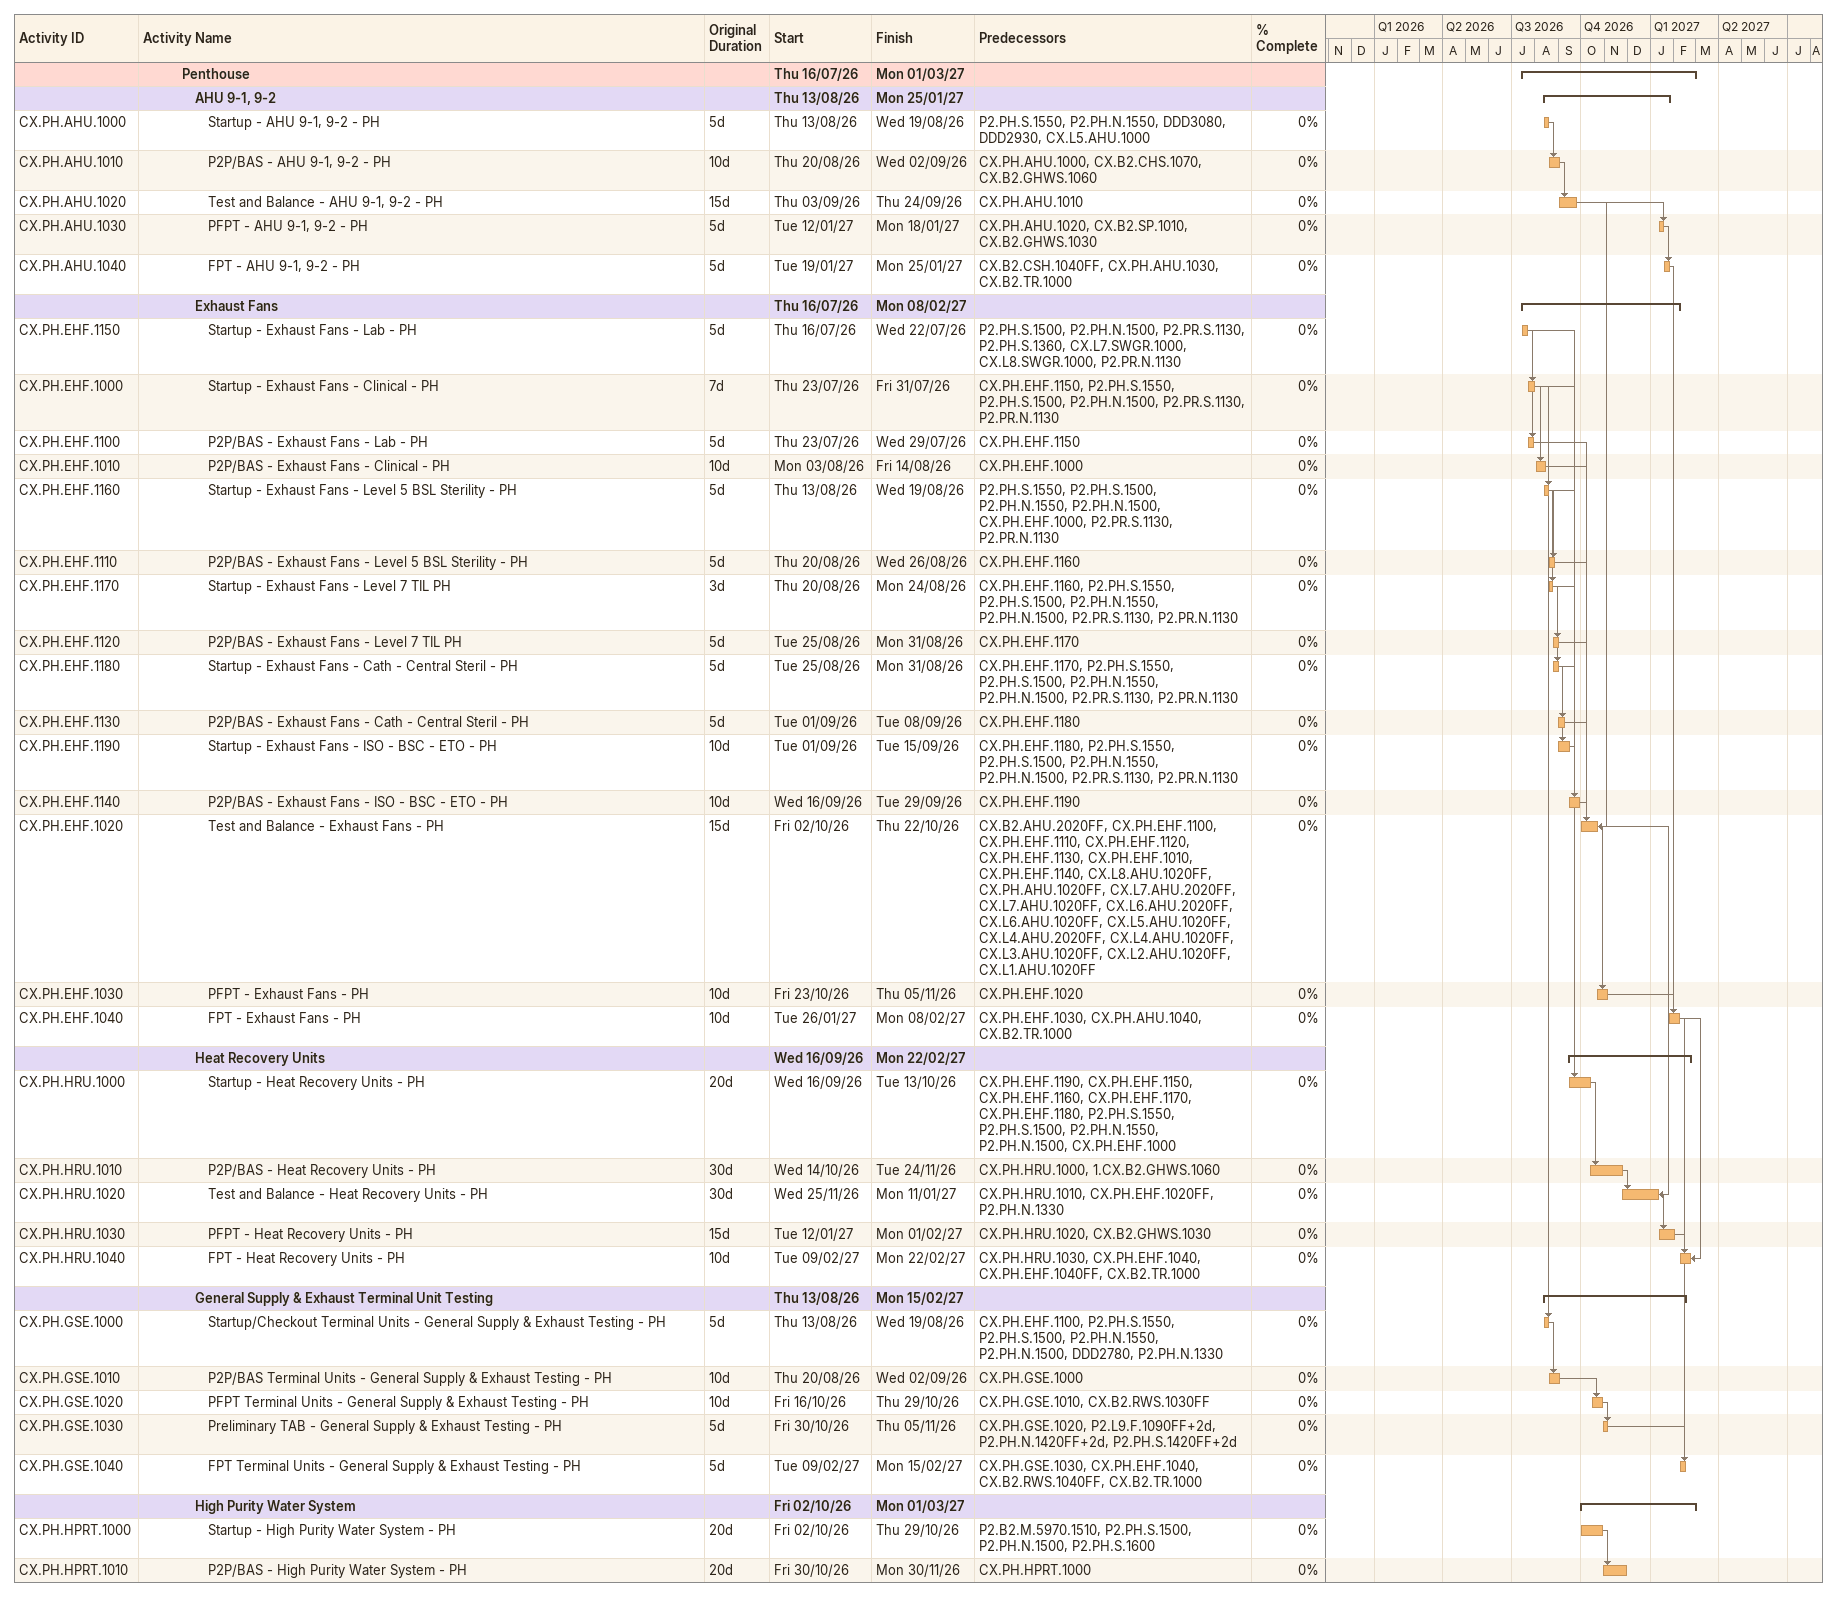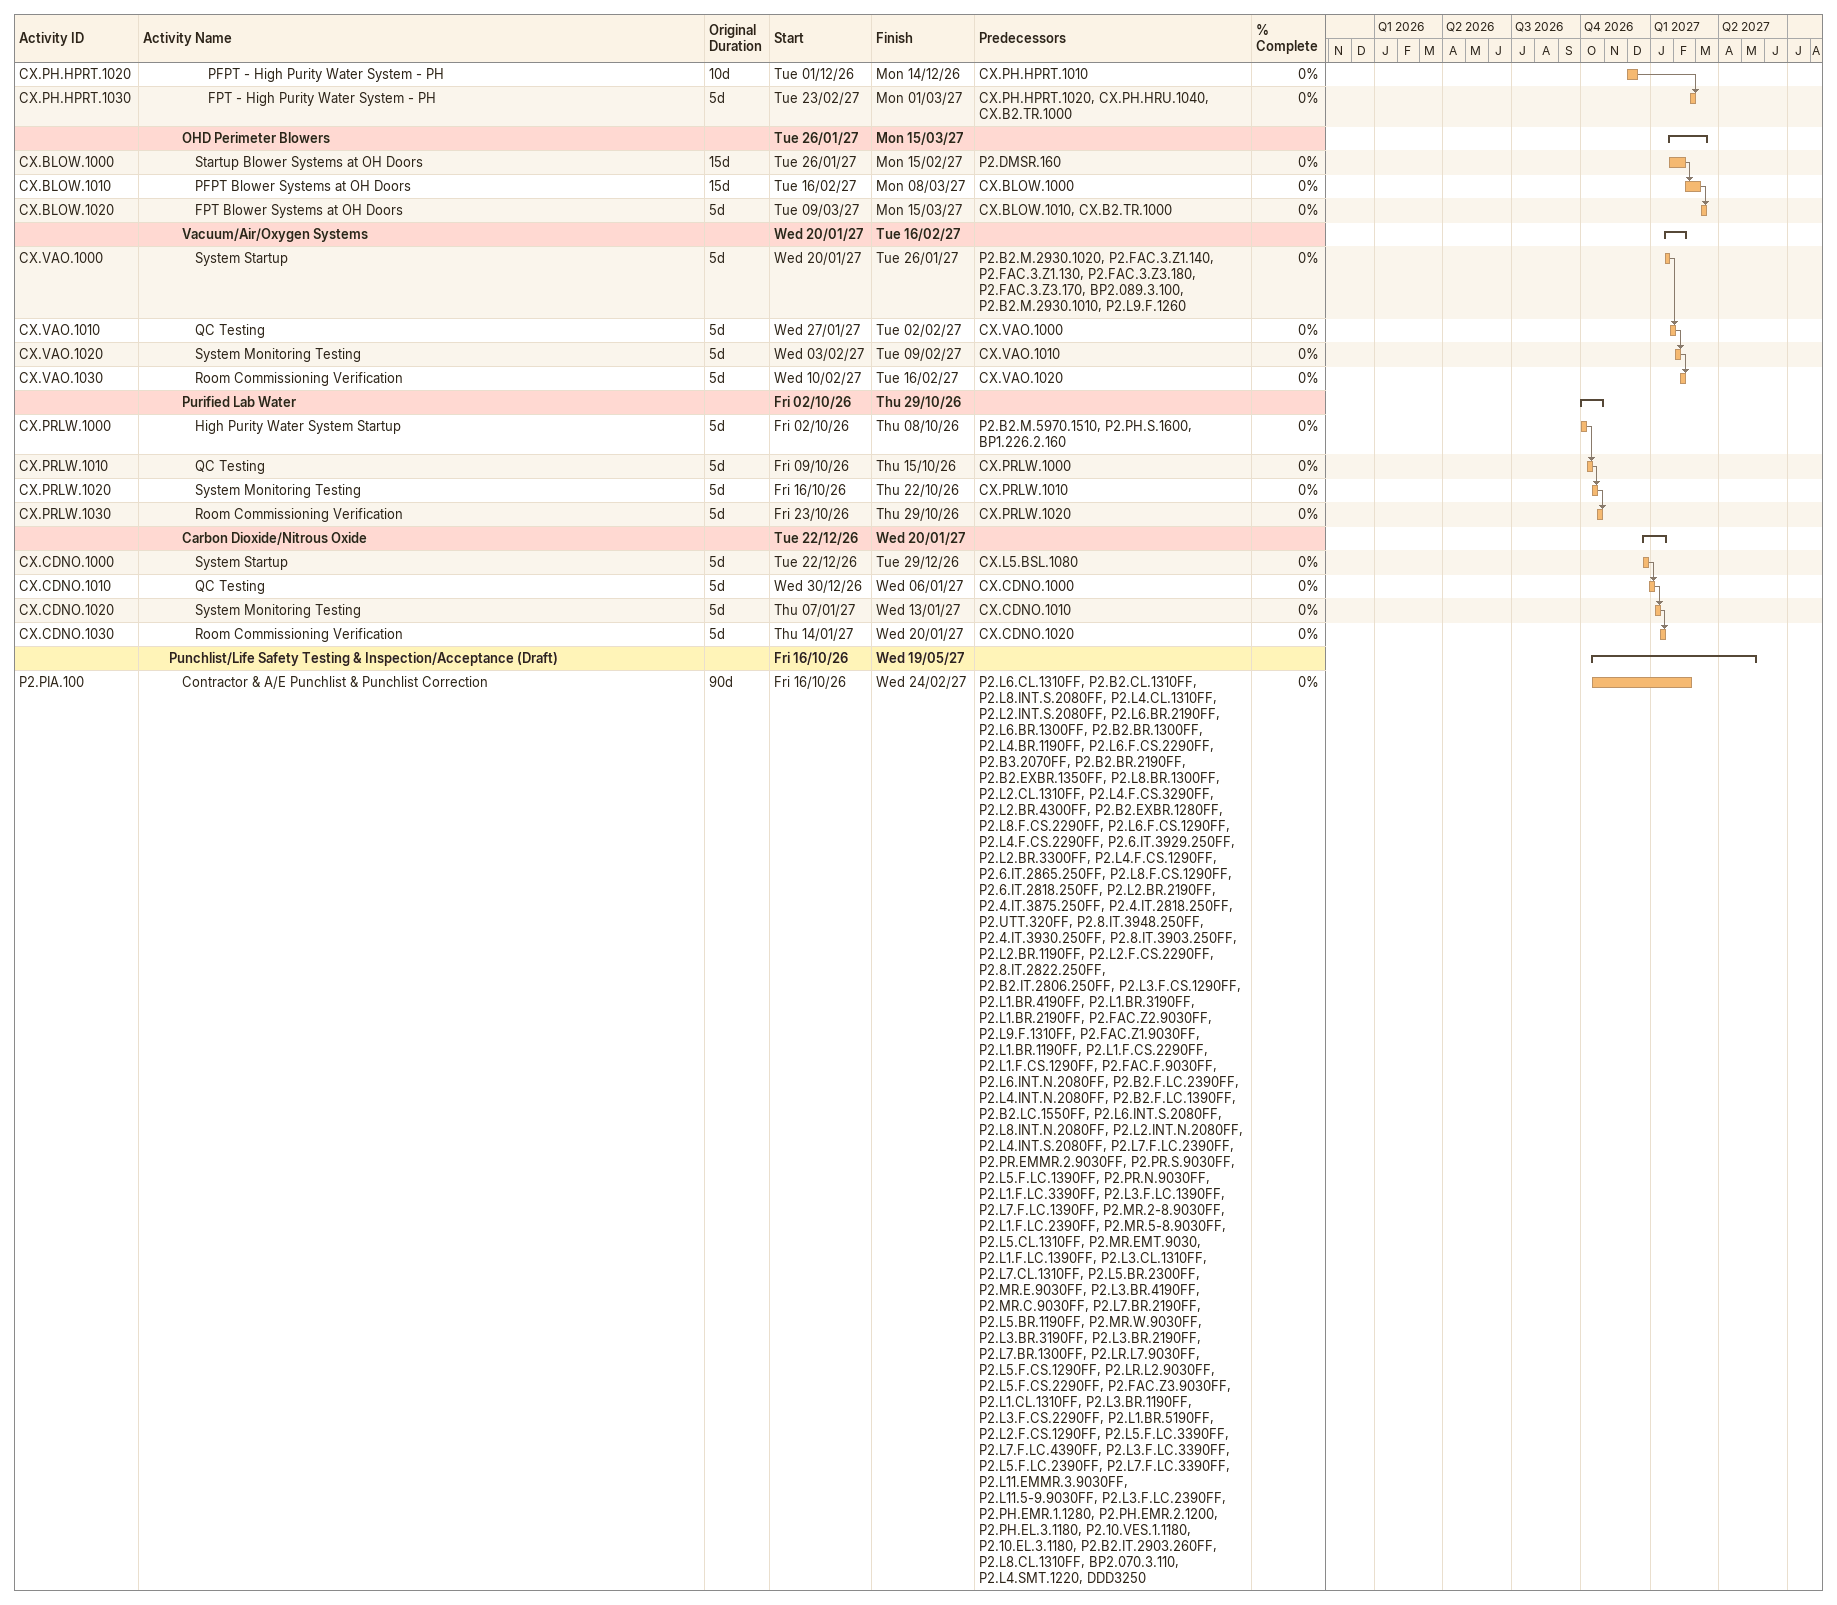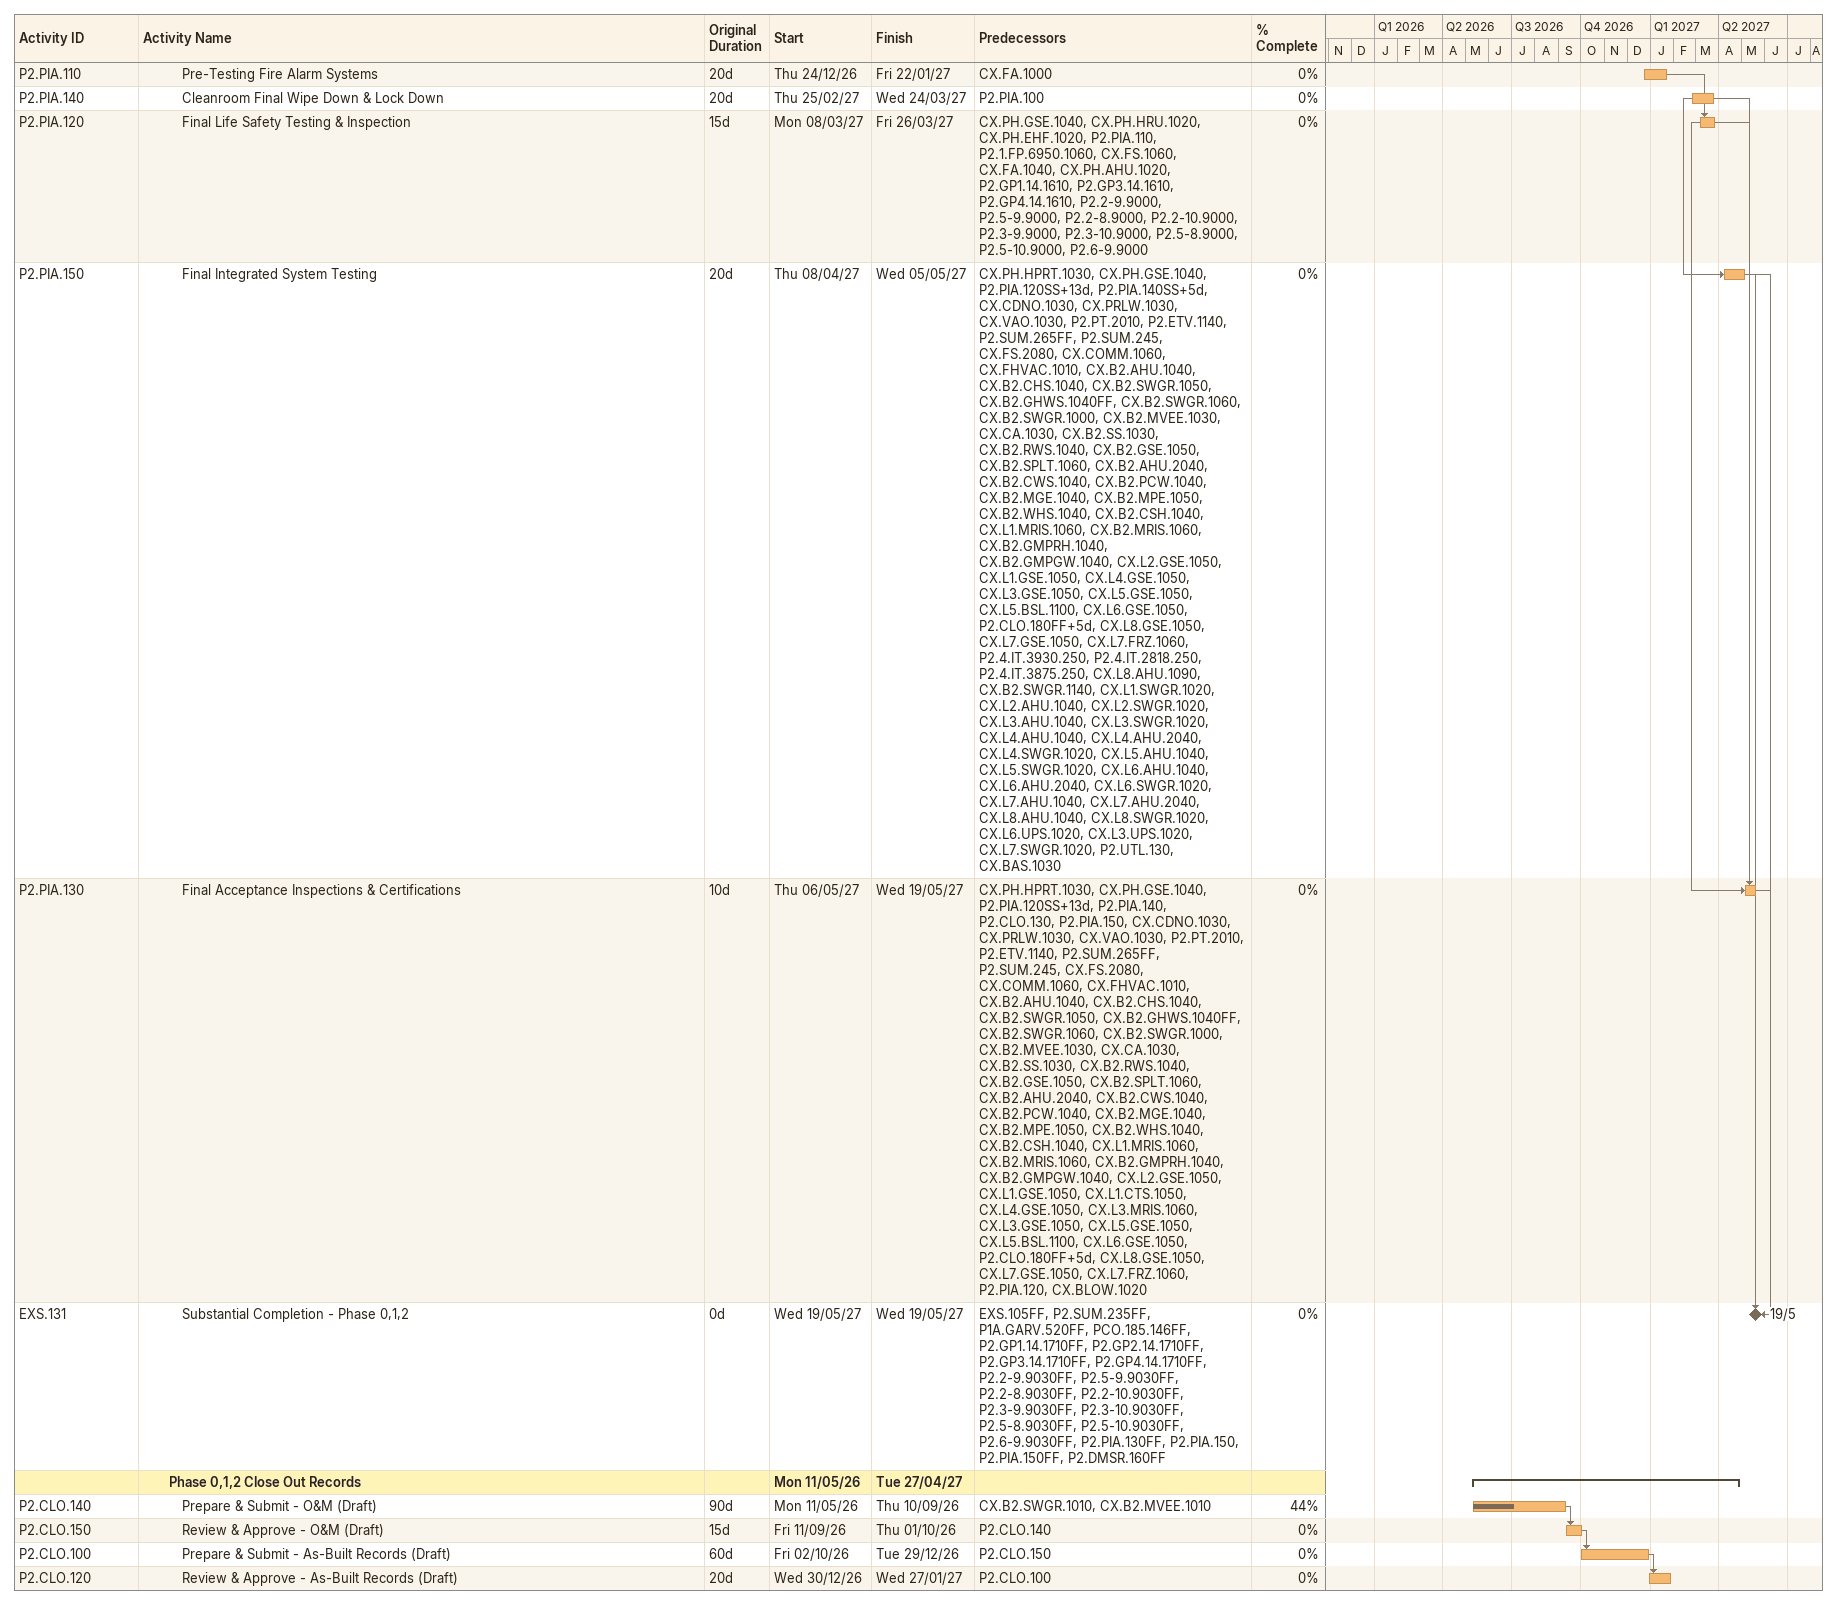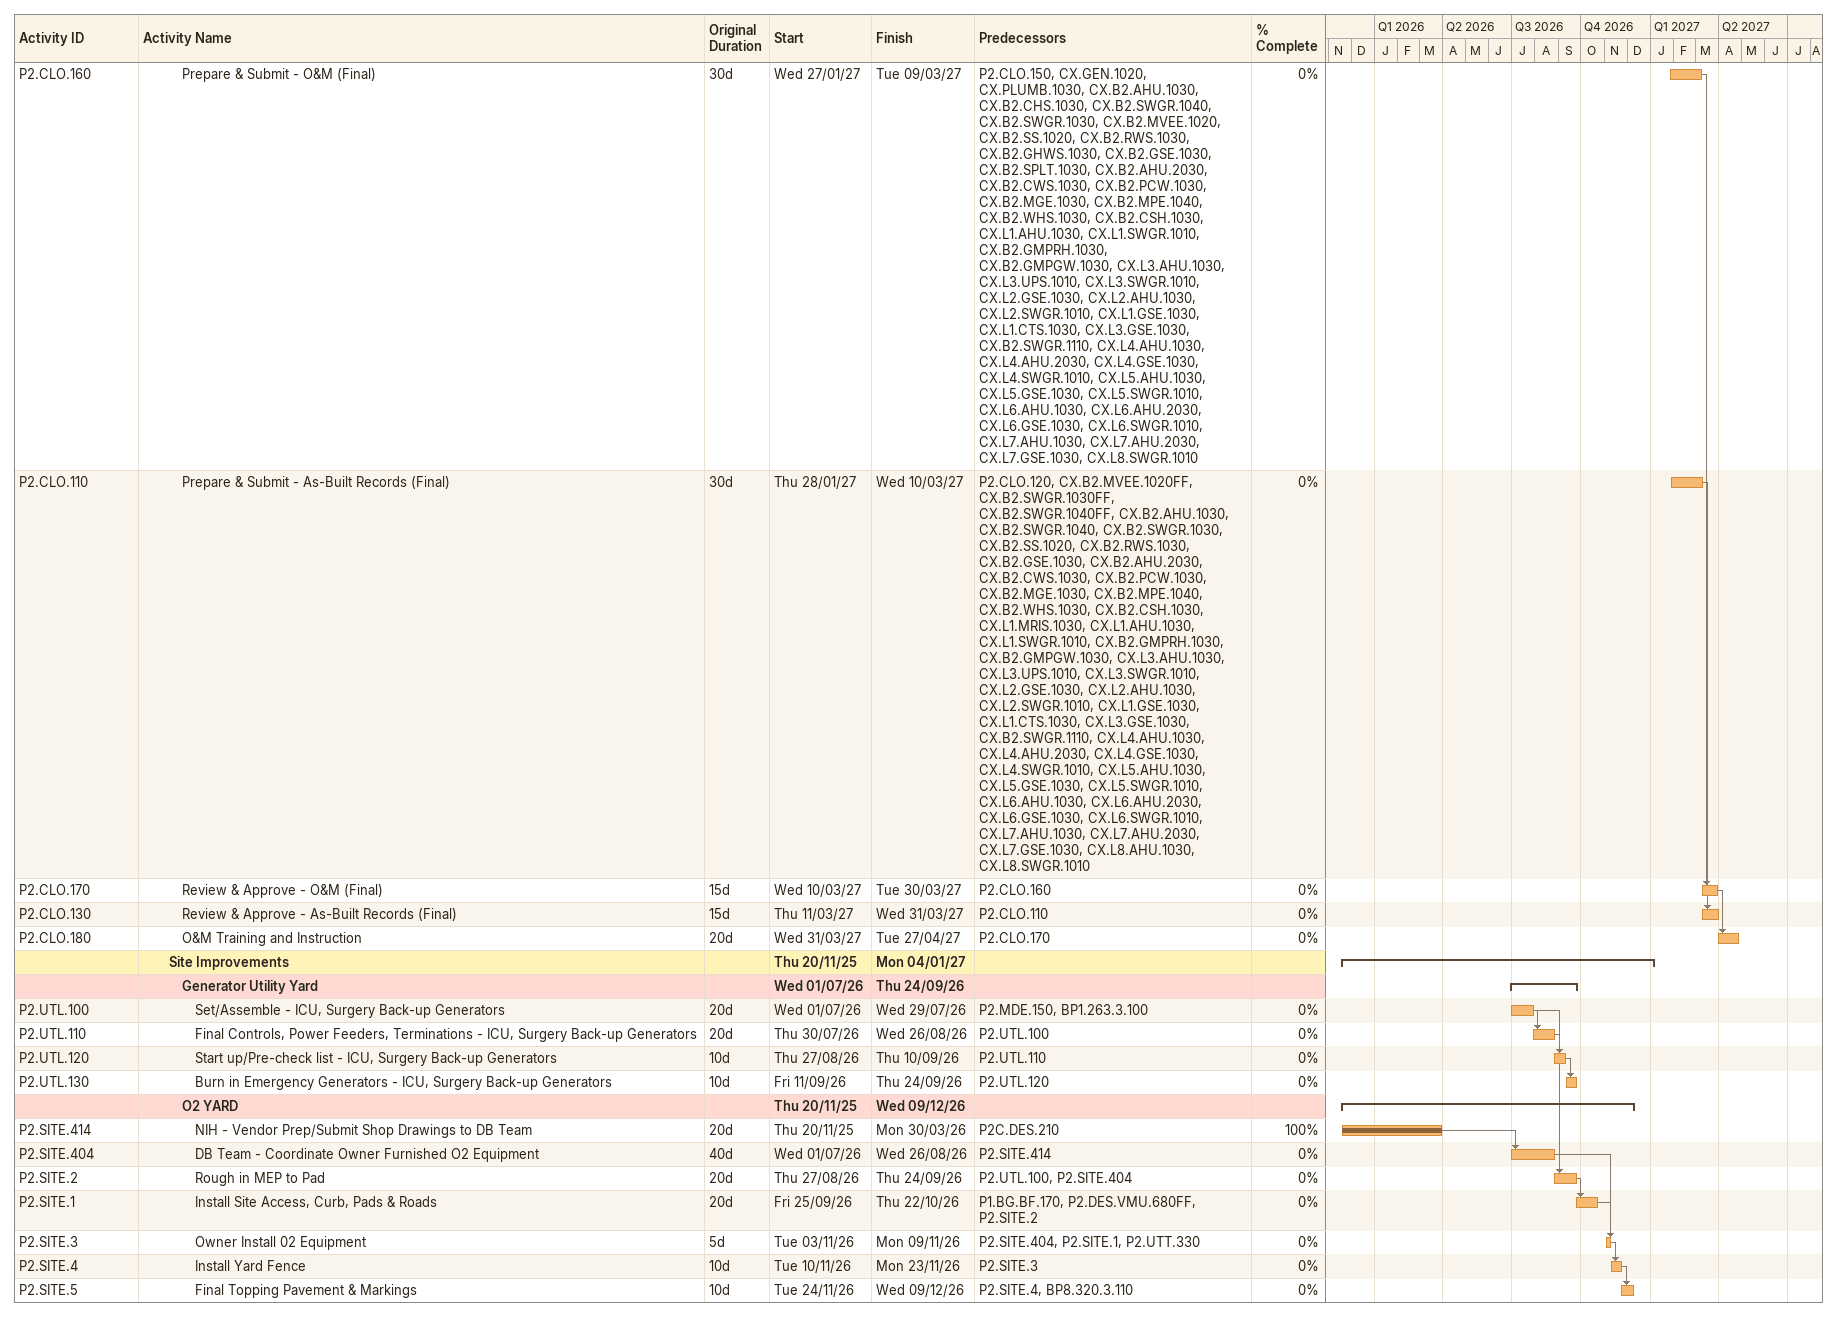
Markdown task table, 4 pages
| ID | Level | Task | Original duration | Start | Finish | Predecessors | % complete |
|---|---|---|---|---|---|---|---|
|  | 4 | **Penthouse** |  | 2026-07-16 | 2027-03-01 |  |  |
|  | 5 | **AHU 9-1, 9-2** |  | 2026-08-13 | 2027-01-25 |  |  |
| CX.PH.AHU.1000 | 6 | Startup - AHU 9-1, 9-2 - PH | 5d | 2026-08-13 | 2026-08-19 | P2.PH.S.1550, P2.PH.N.1550, DDD3080, DDD2930, CX.L5.AHU.1000 | 0 |
| CX.PH.AHU.1010 | 6 | P2P/BAS - AHU 9-1, 9-2 - PH | 10d | 2026-08-20 | 2026-09-02 | CX.PH.AHU.1000, CX.B2.CHS.1070, CX.B2.GHWS.1060 | 0 |
| CX.PH.AHU.1020 | 6 | Test and Balance - AHU 9-1, 9-2 - PH | 15d | 2026-09-03 | 2026-09-24 | CX.PH.AHU.1010 | 0 |
| CX.PH.AHU.1030 | 6 | PFPT - AHU 9-1, 9-2 - PH | 5d | 2027-01-12 | 2027-01-18 | CX.PH.AHU.1020, CX.B2.SP.1010, CX.B2.GHWS.1030 | 0 |
| CX.PH.AHU.1040 | 6 | FPT - AHU 9-1, 9-2 - PH | 5d | 2027-01-19 | 2027-01-25 | CX.B2.CSH.1040FF, CX.PH.AHU.1030, CX.B2.TR.1000 | 0 |
|  | 5 | **Exhaust Fans** |  | 2026-07-16 | 2027-02-08 |  |  |
| CX.PH.EHF.1150 | 6 | Startup - Exhaust Fans - Lab - PH | 5d | 2026-07-16 | 2026-07-22 | P2.PH.S.1500, P2.PH.N.1500, P2.PR.S.1130, P2.PH.S.1360, CX.L7.SWGR.1000, CX.L8.SWGR.1000, P2.PR.N.1130 | 0 |
| CX.PH.EHF.1000 | 6 | Startup - Exhaust Fans - Clinical - PH | 7d | 2026-07-23 | 2026-07-31 | CX.PH.EHF.1150, P2.PH.S.1550, P2.PH.S.1500, P2.PH.N.1500, P2.PR.S.1130, P2.PR.N.1130 | 0 |
| CX.PH.EHF.1100 | 6 | P2P/BAS - Exhaust Fans - Lab - PH | 5d | 2026-07-23 | 2026-07-29 | CX.PH.EHF.1150 | 0 |
| CX.PH.EHF.1010 | 6 | P2P/BAS - Exhaust Fans - Clinical - PH | 10d | 2026-08-03 | 2026-08-14 | CX.PH.EHF.1000 | 0 |
| CX.PH.EHF.1160 | 6 | Startup - Exhaust Fans - Level 5 BSL Sterility - PH | 5d | 2026-08-13 | 2026-08-19 | P2.PH.S.1550, P2.PH.S.1500, P2.PH.N.1550, P2.PH.N.1500, CX.PH.EHF.1000, P2.PR.S.1130, P2.PR.N.1130 | 0 |
| CX.PH.EHF.1110 | 6 | P2P/BAS - Exhaust Fans - Level 5 BSL Sterility - PH | 5d | 2026-08-20 | 2026-08-26 | CX.PH.EHF.1160 | 0 |
| CX.PH.EHF.1170 | 6 | Startup - Exhaust Fans - Level 7 TIL PH | 3d | 2026-08-20 | 2026-08-24 | CX.PH.EHF.1160, P2.PH.S.1550, P2.PH.S.1500, P2.PH.N.1550, P2.PH.N.1500, P2.PR.S.1130, P2.PR.N.1130 | 0 |
| CX.PH.EHF.1120 | 6 | P2P/BAS - Exhaust Fans - Level 7 TIL PH | 5d | 2026-08-25 | 2026-08-31 | CX.PH.EHF.1170 | 0 |
| CX.PH.EHF.1180 | 6 | Startup - Exhaust Fans - Cath - Central Steril - PH | 5d | 2026-08-25 | 2026-08-31 | CX.PH.EHF.1170, P2.PH.S.1550, P2.PH.S.1500, P2.PH.N.1550, P2.PH.N.1500, P2.PR.S.1130, P2.PR.N.1130 | 0 |
| CX.PH.EHF.1130 | 6 | P2P/BAS - Exhaust Fans - Cath - Central Steril - PH | 5d | 2026-09-01 | 2026-09-08 | CX.PH.EHF.1180 | 0 |
| CX.PH.EHF.1190 | 6 | Startup - Exhaust Fans - ISO - BSC - ETO - PH | 10d | 2026-09-01 | 2026-09-15 | CX.PH.EHF.1180, P2.PH.S.1550, P2.PH.S.1500, P2.PH.N.1550, P2.PH.N.1500, P2.PR.S.1130, P2.PR.N.1130 | 0 |
| CX.PH.EHF.1140 | 6 | P2P/BAS - Exhaust Fans - ISO - BSC - ETO - PH | 10d | 2026-09-16 | 2026-09-29 | CX.PH.EHF.1190 | 0 |
| CX.PH.EHF.1020 | 6 | Test and Balance - Exhaust Fans - PH | 15d | 2026-10-02 | 2026-10-22 | CX.B2.AHU.2020FF, CX.PH.EHF.1100, CX.PH.EHF.1110, CX.PH.EHF.1120, CX.PH.EHF.1130, CX.PH.EHF.1010, CX.PH.EHF.1140, CX.L8.AHU.1020FF, CX.PH.AHU.1020FF, CX.L7.AHU.2020FF, CX.L7.AHU.1020FF, CX.L6.AHU.2020FF, CX.L6.AHU.1020FF, CX.L5.AHU.1020FF, CX.L4.AHU.2020FF, CX.L4.AHU.1020FF, CX.L3.AHU.1020FF, CX.L2.AHU.1020FF, CX.L1.AHU.1020FF | 0 |
| CX.PH.EHF.1030 | 6 | PFPT - Exhaust Fans - PH | 10d | 2026-10-23 | 2026-11-05 | CX.PH.EHF.1020 | 0 |
| CX.PH.EHF.1040 | 6 | FPT - Exhaust Fans - PH | 10d | 2027-01-26 | 2027-02-08 | CX.PH.EHF.1030, CX.PH.AHU.1040, CX.B2.TR.1000 | 0 |
|  | 5 | **Heat Recovery Units** |  | 2026-09-16 | 2027-02-22 |  |  |
| CX.PH.HRU.1000 | 6 | Startup - Heat Recovery Units - PH | 20d | 2026-09-16 | 2026-10-13 | CX.PH.EHF.1190, CX.PH.EHF.1150, CX.PH.EHF.1160, CX.PH.EHF.1170, CX.PH.EHF.1180, P2.PH.S.1550, P2.PH.S.1500, P2.PH.N.1550, P2.PH.N.1500, CX.PH.EHF.1000 | 0 |
| CX.PH.HRU.1010 | 6 | P2P/BAS - Heat Recovery Units - PH | 30d | 2026-10-14 | 2026-11-24 | CX.PH.HRU.1000, 1.CX.B2.GHWS.1060 | 0 |
| CX.PH.HRU.1020 | 6 | Test and Balance - Heat Recovery Units - PH | 30d | 2026-11-25 | 2027-01-11 | CX.PH.HRU.1010, CX.PH.EHF.1020FF, P2.PH.N.1330 | 0 |
| CX.PH.HRU.1030 | 6 | PFPT - Heat Recovery Units - PH | 15d | 2027-01-12 | 2027-02-01 | CX.PH.HRU.1020, CX.B2.GHWS.1030 | 0 |
| CX.PH.HRU.1040 | 6 | FPT - Heat Recovery Units - PH | 10d | 2027-02-09 | 2027-02-22 | CX.PH.HRU.1030, CX.PH.EHF.1040, CX.PH.EHF.1040FF, CX.B2.TR.1000 | 0 |
|  | 5 | **General Supply & Exhaust Terminal Unit Testing** |  | 2026-08-13 | 2027-02-15 |  |  |
| CX.PH.GSE.1000 | 6 | Startup/Checkout Terminal Units - General Supply & Exhaust Testing - PH | 5d | 2026-08-13 | 2026-08-19 | CX.PH.EHF.1100, P2.PH.S.1550, P2.PH.S.1500, P2.PH.N.1550, P2.PH.N.1500, DDD2780, P2.PH.N.1330 | 0 |
| CX.PH.GSE.1010 | 6 | P2P/BAS Terminal Units - General Supply & Exhaust Testing - PH | 10d | 2026-08-20 | 2026-09-02 | CX.PH.GSE.1000 | 0 |
| CX.PH.GSE.1020 | 6 | PFPT Terminal Units - General Supply & Exhaust Testing - PH | 10d | 2026-10-16 | 2026-10-29 | CX.PH.GSE.1010, CX.B2.RWS.1030FF | 0 |
| CX.PH.GSE.1030 | 6 | Preliminary TAB - General Supply & Exhaust Testing - PH | 5d | 2026-10-30 | 2026-11-05 | CX.PH.GSE.1020, P2.L9.F.1090FF+2d, P2.PH.N.1420FF+2d, P2.PH.S.1420FF+2d | 0 |
| CX.PH.GSE.1040 | 6 | FPT Terminal Units - General Supply & Exhaust Testing - PH | 5d | 2027-02-09 | 2027-02-15 | CX.PH.GSE.1030, CX.PH.EHF.1040, CX.B2.RWS.1040FF, CX.B2.TR.1000 | 0 |
|  | 5 | **High Purity Water System** |  | 2026-10-02 | 2027-03-01 |  |  |
| CX.PH.HPRT.1000 | 6 | Startup - High Purity Water System - PH | 20d | 2026-10-02 | 2026-10-29 | P2.B2.M.5970.1510, P2.PH.S.1500, P2.PH.N.1500, P2.PH.S.1600 | 0 |
| CX.PH.HPRT.1010 | 6 | P2P/BAS - High Purity Water System - PH | 20d | 2026-10-30 | 2026-11-30 | CX.PH.HPRT.1000 | 0 |
| CX.PH.HPRT.1020 | 6 | PFPT - High Purity Water System - PH | 10d | 2026-12-01 | 2026-12-14 | CX.PH.HPRT.1010 | 0 |
| CX.PH.HPRT.1030 | 6 | FPT - High Purity Water System - PH | 5d | 2027-02-23 | 2027-03-01 | CX.PH.HPRT.1020, CX.PH.HRU.1040, CX.B2.TR.1000 | 0 |
|  | 4 | **OHD Perimeter Blowers** |  | 2027-01-26 | 2027-03-15 |  |  |
| CX.BLOW.1000 | 5 | Startup Blower Systems at OH Doors | 15d | 2027-01-26 | 2027-02-15 | P2.DMSR.160 | 0 |
| CX.BLOW.1010 | 5 | PFPT Blower Systems at OH Doors | 15d | 2027-02-16 | 2027-03-08 | CX.BLOW.1000 | 0 |
| CX.BLOW.1020 | 5 | FPT Blower Systems at OH Doors | 5d | 2027-03-09 | 2027-03-15 | CX.BLOW.1010, CX.B2.TR.1000 | 0 |
|  | 4 | **Vacuum/Air/Oxygen Systems** |  | 2027-01-20 | 2027-02-16 |  |  |
| CX.VAO.1000 | 5 | System Startup | 5d | 2027-01-20 | 2027-01-26 | P2.B2.M.2930.1020, P2.FAC.3.Z1.140, P2.FAC.3.Z1.130, P2.FAC.3.Z3.180, P2.FAC.3.Z3.170, BP2.089.3.100, P2.B2.M.2930.1010, P2.L9.F.1260 | 0 |
| CX.VAO.1010 | 5 | QC Testing | 5d | 2027-01-27 | 2027-02-02 | CX.VAO.1000 | 0 |
| CX.VAO.1020 | 5 | System Monitoring Testing | 5d | 2027-02-03 | 2027-02-09 | CX.VAO.1010 | 0 |
| CX.VAO.1030 | 5 | Room Commissioning Verification | 5d | 2027-02-10 | 2027-02-16 | CX.VAO.1020 | 0 |
|  | 4 | **Purified Lab Water** |  | 2026-10-02 | 2026-10-29 |  |  |
| CX.PRLW.1000 | 5 | High Purity Water System Startup | 5d | 2026-10-02 | 2026-10-08 | P2.B2.M.5970.1510, P2.PH.S.1600, BP1.226.2.160 | 0 |
| CX.PRLW.1010 | 5 | QC Testing | 5d | 2026-10-09 | 2026-10-15 | CX.PRLW.1000 | 0 |
| CX.PRLW.1020 | 5 | System Monitoring Testing | 5d | 2026-10-16 | 2026-10-22 | CX.PRLW.1010 | 0 |
| CX.PRLW.1030 | 5 | Room Commissioning Verification | 5d | 2026-10-23 | 2026-10-29 | CX.PRLW.1020 | 0 |
|  | 4 | **Carbon Dioxide/Nitrous Oxide** |  | 2026-12-22 | 2027-01-20 |  |  |
| CX.CDNO.1000 | 5 | System Startup | 5d | 2026-12-22 | 2026-12-29 | CX.L5.BSL.1080 | 0 |
| CX.CDNO.1010 | 5 | QC Testing | 5d | 2026-12-30 | 2027-01-06 | CX.CDNO.1000 | 0 |
| CX.CDNO.1020 | 5 | System Monitoring Testing | 5d | 2027-01-07 | 2027-01-13 | CX.CDNO.1010 | 0 |
| CX.CDNO.1030 | 5 | Room Commissioning Verification | 5d | 2027-01-14 | 2027-01-20 | CX.CDNO.1020 | 0 |
|  | 3 | **Punchlist/Life Safety Testing & Inspection/Acceptance (Draft)** |  | 2026-10-16 | 2027-05-19 |  |  |
| P2.PIA.100 | 4 | Contractor & A/E Punchlist & Punchlist Correction | 90d | 2026-10-16 | 2027-02-24 | P2.L6.CL.1310FF, P2.B2.CL.1310FF, P2.L8.INT.S.2080FF, P2.L4.CL.1310FF, P2.L2.INT.S.2080FF, P2.L6.BR.2190FF, P2.L6.BR.1300FF, P2.B2.BR.1300FF, P2.L4.BR.1190FF, P2.L6.F.CS.2290FF, P2.B3.2070FF, P2.B2.BR.2190FF, P2.B2.EXBR.1350FF, P2.L8.BR.1300FF, P2.L2.CL.1310FF, P2.L4.F.CS.3290FF, P2.L2.BR.4300FF, P2.B2.EXBR.1280FF, P2.L8.F.CS.2290FF, P2.L6.F.CS.1290FF, P2.L4.F.CS.2290FF, P2.6.IT.3929.250FF, P2.L2.BR.3300FF, P2.L4.F.CS.1290FF, P2.6.IT.2865.250FF, P2.L8.F.CS.1290FF, P2.6.IT.2818.250FF, P2.L2.BR.2190FF, P2.4.IT.3875.250FF, P2.4.IT.2818.250FF, P2.UTT.320FF, P2.8.IT.3948.250FF, P2.4.IT.3930.250FF, P2.8.IT.3903.250FF, P2.L2.BR.1190FF, P2.L2.F.CS.2290FF, P2.8.IT.2822.250FF, P2.B2.IT.2806.250FF, P2.L3.F.CS.1290FF, P2.L1.BR.4190FF, P2.L1.BR.3190FF, P2.L1.BR.2190FF, P2.FAC.Z2.9030FF, P2.L9.F.1310FF, P2.FAC.Z1.9030FF, P2.L1.BR.1190FF, P2.L1.F.CS.2290FF, P2.L1.F.CS.1290FF, P2.FAC.F.9030FF, P2.L6.INT.N.2080FF, P2.B2.F.LC.2390FF, P2.L4.INT.N.2080FF, P2.B2.F.LC.1390FF, P2.B2.LC.1550FF, P2.L6.INT.S.2080FF, P2.L8.INT.N.2080FF, P2.L2.INT.N.2080FF, P2.L4.INT.S.2080FF, P2.L7.F.LC.2390FF, P2.PR.EMMR.2.9030FF, P2.PR.S.9030FF, P2.L5.F.LC.1390FF, P2.PR.N.9030FF, P2.L1.F.LC.3390FF, P2.L3.F.LC.1390FF, P2.L7.F.LC.1390FF, P2.MR.2-8.9030FF, P2.L1.F.LC.2390FF, P2.MR.5-8.9030FF, P2.L5.CL.1310FF, P2.MR.EMT.9030, P2.L1.F.LC.1390FF, P2.L3.CL.1310FF, P2.L7.CL.1310FF, P2.L5.BR.2300FF, P2.MR.E.9030FF, P2.L3.BR.4190FF, P2.MR.C.9030FF, P2.L7.BR.2190FF, P2.L5.BR.1190FF, P2.MR.W.9030FF, P2.L3.BR.3190FF, P2.L3.BR.2190FF, P2.L7.BR.1300FF, P2.LR.L7.9030FF, P2.L5.F.CS.1290FF, P2.LR.L2.9030FF, P2.L5.F.CS.2290FF, P2.FAC.Z3.9030FF, P2.L1.CL.1310FF, P2.L3.BR.1190FF, P2.L3.F.CS.2290FF, P2.L1.BR.5190FF, P2.L2.F.CS.1290FF, P2.L5.F.LC.3390FF, P2.L7.F.LC.4390FF, P2.L3.F.LC.3390FF, P2.L5.F.LC.2390FF, P2.L7.F.LC.3390FF, P2.L11.EMMR.3.9030FF, P2.L11.5-9.9030FF, P2.L3.F.LC.2390FF, P2.PH.EMR.1.1280, P2.PH.EMR.2.1200, P2.PH.EL.3.1180, P2.10.VES.1.1180, P2.10.EL.3.1180, P2.B2.IT.2903.260FF, P2.L8.CL.1310FF, BP2.070.3.110, P2.L4.SMT.1220, DDD3250 | 0 |
| P2.PIA.110 | 4 | Pre-Testing Fire Alarm Systems | 20d | 2026-12-24 | 2027-01-22 | CX.FA.1000 | 0 |
| P2.PIA.140 | 4 | Cleanroom Final Wipe Down & Lock Down | 20d | 2027-02-25 | 2027-03-24 | P2.PIA.100 | 0 |
| P2.PIA.120 | 4 | Final Life Safety Testing & Inspection | 15d | 2027-03-08 | 2027-03-26 | CX.PH.GSE.1040, CX.PH.HRU.1020, CX.PH.EHF.1020, P2.PIA.110, P2.1.FP.6950.1060, CX.FS.1060, CX.FA.1040, CX.PH.AHU.1020, P2.GP1.14.1610, P2.GP3.14.1610, P2.GP4.14.1610, P2.2-9.9000, P2.5-9.9000, P2.2-8.9000, P2.2-10.9000, P2.3-9.9000, P2.3-10.9000, P2.5-8.9000, P2.5-10.9000, P2.6-9.9000 | 0 |
| P2.PIA.150 | 4 | Final Integrated System Testing | 20d | 2027-04-08 | 2027-05-05 | CX.PH.HPRT.1030, CX.PH.GSE.1040, P2.PIA.120SS+13d, P2.PIA.140SS+5d, CX.CDNO.1030, CX.PRLW.1030, CX.VAO.1030, P2.PT.2010, P2.ETV.1140, P2.SUM.265FF, P2.SUM.245, CX.FS.2080, CX.COMM.1060, CX.FHVAC.1010, CX.B2.AHU.1040, CX.B2.CHS.1040, CX.B2.SWGR.1050, CX.B2.GHWS.1040FF, CX.B2.SWGR.1060, CX.B2.SWGR.1000, CX.B2.MVEE.1030, CX.CA.1030, CX.B2.SS.1030, CX.B2.RWS.1040, CX.B2.GSE.1050, CX.B2.SPLT.1060, CX.B2.AHU.2040, CX.B2.CWS.1040, CX.B2.PCW.1040, CX.B2.MGE.1040, CX.B2.MPE.1050, CX.B2.WHS.1040, CX.B2.CSH.1040, CX.L1.MRIS.1060, CX.B2.MRIS.1060, CX.B2.GMPRH.1040, CX.B2.GMPGW.1040, CX.L2.GSE.1050, CX.L1.GSE.1050, CX.L4.GSE.1050, CX.L3.GSE.1050, CX.L5.GSE.1050, CX.L5.BSL.1100, CX.L6.GSE.1050, P2.CLO.180FF+5d, CX.L8.GSE.1050, CX.L7.GSE.1050, CX.L7.FRZ.1060, P2.4.IT.3930.250, P2.4.IT.2818.250, P2.4.IT.3875.250, CX.L8.AHU.1090, CX.B2.SWGR.1140, CX.L1.SWGR.1020, CX.L2.AHU.1040, CX.L2.SWGR.1020, CX.L3.AHU.1040, CX.L3.SWGR.1020, CX.L4.AHU.1040, CX.L4.AHU.2040, CX.L4.SWGR.1020, CX.L5.AHU.1040, CX.L5.SWGR.1020, CX.L6.AHU.1040, CX.L6.AHU.2040, CX.L6.SWGR.1020, CX.L7.AHU.1040, CX.L7.AHU.2040, CX.L8.AHU.1040, CX.L8.SWGR.1020, CX.L6.UPS.1020, CX.L3.UPS.1020, CX.L7.SWGR.1020, P2.UTL.130, CX.BAS.1030 | 0 |
| P2.PIA.130 | 4 | Final Acceptance Inspections & Certifications | 10d | 2027-05-06 | 2027-05-19 | CX.PH.HPRT.1030, CX.PH.GSE.1040, P2.PIA.120SS+13d, P2.PIA.140, P2.CLO.130, P2.PIA.150, CX.CDNO.1030, CX.PRLW.1030, CX.VAO.1030, P2.PT.2010, P2.ETV.1140, P2.SUM.265FF, P2.SUM.245, CX.FS.2080, CX.COMM.1060, CX.FHVAC.1010, CX.B2.AHU.1040, CX.B2.CHS.1040, CX.B2.SWGR.1050, CX.B2.GHWS.1040FF, CX.B2.SWGR.1060, CX.B2.SWGR.1000, CX.B2.MVEE.1030, CX.CA.1030, CX.B2.SS.1030, CX.B2.RWS.1040, CX.B2.GSE.1050, CX.B2.SPLT.1060, CX.B2.AHU.2040, CX.B2.CWS.1040, CX.B2.PCW.1040, CX.B2.MGE.1040, CX.B2.MPE.1050, CX.B2.WHS.1040, CX.B2.CSH.1040, CX.L1.MRIS.1060, CX.B2.MRIS.1060, CX.B2.GMPRH.1040, CX.B2.GMPGW.1040, CX.L2.GSE.1050, CX.L1.GSE.1050, CX.L1.CTS.1050, CX.L4.GSE.1050, CX.L3.MRIS.1060, CX.L3.GSE.1050, CX.L5.GSE.1050, CX.L5.BSL.1100, CX.L6.GSE.1050, P2.CLO.180FF+5d, CX.L8.GSE.1050, CX.L7.GSE.1050, CX.L7.FRZ.1060, P2.PIA.120, CX.BLOW.1020 | 0 |
| EXS.131 | 4 | Substantial Completion - Phase 0,1,2 | 0d | 2027-05-19 | 2027-05-19 | EXS.105FF, P2.SUM.235FF, P1A.GARV.520FF, PCO.185.146FF, P2.GP1.14.1710FF, P2.GP2.14.1710FF, P2.GP3.14.1710FF, P2.GP4.14.1710FF, P2.2-9.9030FF, P2.5-9.9030FF, P2.2-8.9030FF, P2.2-10.9030FF, P2.3-9.9030FF, P2.3-10.9030FF, P2.5-8.9030FF, P2.5-10.9030FF, P2.6-9.9030FF, P2.PIA.130FF, P2.PIA.150, P2.PIA.150FF, P2.DMSR.160FF | 0 |
|  | 3 | **Phase 0,1,2 Close Out Records** |  | 2026-05-11 | 2027-04-27 |  |  |
| P2.CLO.140 | 4 | Prepare & Submit - O&M (Draft) | 90d | 2026-05-11 | 2026-09-10 | CX.B2.SWGR.1010, CX.B2.MVEE.1010 | 44 |
| P2.CLO.150 | 4 | Review & Approve - O&M (Draft) | 15d | 2026-09-11 | 2026-10-01 | P2.CLO.140 | 0 |
| P2.CLO.100 | 4 | Prepare & Submit - As-Built Records (Draft) | 60d | 2026-10-02 | 2026-12-29 | P2.CLO.150 | 0 |
| P2.CLO.120 | 4 | Review & Approve - As-Built Records (Draft) | 20d | 2026-12-30 | 2027-01-27 | P2.CLO.100 | 0 |
| P2.CLO.160 | 4 | Prepare & Submit - O&M (Final) | 30d | 2027-01-27 | 2027-03-09 | P2.CLO.150, CX.GEN.1020, CX.PLUMB.1030, CX.B2.AHU.1030, CX.B2.CHS.1030, CX.B2.SWGR.1040, CX.B2.SWGR.1030, CX.B2.MVEE.1020, CX.B2.SS.1020, CX.B2.RWS.1030, CX.B2.GHWS.1030, CX.B2.GSE.1030, CX.B2.SPLT.1030, CX.B2.AHU.2030, CX.B2.CWS.1030, CX.B2.PCW.1030, CX.B2.MGE.1030, CX.B2.MPE.1040, CX.B2.WHS.1030, CX.B2.CSH.1030, CX.L1.AHU.1030, CX.L1.SWGR.1010, CX.B2.GMPRH.1030, CX.B2.GMPGW.1030, CX.L3.AHU.1030, CX.L3.UPS.1010, CX.L3.SWGR.1010, CX.L2.GSE.1030, CX.L2.AHU.1030, CX.L2.SWGR.1010, CX.L1.GSE.1030, CX.L1.CTS.1030, CX.L3.GSE.1030, CX.B2.SWGR.1110, CX.L4.AHU.1030, CX.L4.AHU.2030, CX.L4.GSE.1030, CX.L4.SWGR.1010, CX.L5.AHU.1030, CX.L5.GSE.1030, CX.L5.SWGR.1010, CX.L6.AHU.1030, CX.L6.AHU.2030, CX.L6.GSE.1030, CX.L6.SWGR.1010, CX.L7.AHU.1030, CX.L7.AHU.2030, CX.L7.GSE.1030, CX.L8.SWGR.1010 | 0 |
| P2.CLO.110 | 4 | Prepare & Submit - As-Built Records (Final) | 30d | 2027-01-28 | 2027-03-10 | P2.CLO.120, CX.B2.MVEE.1020FF, CX.B2.SWGR.1030FF, CX.B2.SWGR.1040FF, CX.B2.AHU.1030, CX.B2.SWGR.1040, CX.B2.SWGR.1030, CX.B2.SS.1020, CX.B2.RWS.1030, CX.B2.GSE.1030, CX.B2.AHU.2030, CX.B2.CWS.1030, CX.B2.PCW.1030, CX.B2.MGE.1030, CX.B2.MPE.1040, CX.B2.WHS.1030, CX.B2.CSH.1030, CX.L1.MRIS.1030, CX.L1.AHU.1030, CX.L1.SWGR.1010, CX.B2.GMPRH.1030, CX.B2.GMPGW.1030, CX.L3.AHU.1030, CX.L3.UPS.1010, CX.L3.SWGR.1010, CX.L2.GSE.1030, CX.L2.AHU.1030, CX.L2.SWGR.1010, CX.L1.GSE.1030, CX.L1.CTS.1030, CX.L3.GSE.1030, CX.B2.SWGR.1110, CX.L4.AHU.1030, CX.L4.AHU.2030, CX.L4.GSE.1030, CX.L4.SWGR.1010, CX.L5.AHU.1030, CX.L5.GSE.1030, CX.L5.SWGR.1010, CX.L6.AHU.1030, CX.L6.AHU.2030, CX.L6.GSE.1030, CX.L6.SWGR.1010, CX.L7.AHU.1030, CX.L7.AHU.2030, CX.L7.GSE.1030, CX.L8.AHU.1030, CX.L8.SWGR.1010 | 0 |
| P2.CLO.170 | 4 | Review & Approve - O&M (Final) | 15d | 2027-03-10 | 2027-03-30 | P2.CLO.160 | 0 |
| P2.CLO.130 | 4 | Review & Approve - As-Built Records (Final) | 15d | 2027-03-11 | 2027-03-31 | P2.CLO.110 | 0 |
| P2.CLO.180 | 4 | O&M Training and Instruction | 20d | 2027-03-31 | 2027-04-27 | P2.CLO.170 | 0 |
|  | 3 | **Site Improvements** |  | 2025-11-20 | 2027-01-04 |  |  |
|  | 4 | **Generator Utility Yard** |  | 2026-07-01 | 2026-09-24 |  |  |
| P2.UTL.100 | 5 | Set/Assemble - ICU, Surgery Back-up Generators | 20d | 2026-07-01 | 2026-07-29 | P2.MDE.150, BP1.263.3.100 | 0 |
| P2.UTL.110 | 5 | Final Controls, Power Feeders, Terminations - ICU, Surgery Back-up Generators | 20d | 2026-07-30 | 2026-08-26 | P2.UTL.100 | 0 |
| P2.UTL.120 | 5 | Start up/Pre-check list - ICU, Surgery Back-up Generators | 10d | 2026-08-27 | 2026-09-10 | P2.UTL.110 | 0 |
| P2.UTL.130 | 5 | Burn in Emergency Generators - ICU, Surgery Back-up Generators | 10d | 2026-09-11 | 2026-09-24 | P2.UTL.120 | 0 |
|  | 4 | **O2 YARD** |  | 2025-11-20 | 2026-12-09 |  |  |
| P2.SITE.414 | 5 | NIH - Vendor Prep/Submit Shop Drawings to DB Team | 20d | 2025-11-20 | 2026-03-30 | P2C.DES.210 | 100 |
| P2.SITE.404 | 5 | DB Team - Coordinate Owner Furnished O2 Equipment | 40d | 2026-07-01 | 2026-08-26 | P2.SITE.414 | 0 |
| P2.SITE.2 | 5 | Rough in MEP to Pad | 20d | 2026-08-27 | 2026-09-24 | P2.UTL.100, P2.SITE.404 | 0 |
| P2.SITE.1 | 5 | Install Site Access, Curb, Pads & Roads | 20d | 2026-09-25 | 2026-10-22 | P1.BG.BF.170, P2.DES.VMU.680FF, P2.SITE.2 | 0 |
| P2.SITE.3 | 5 | Owner Install 02 Equipment | 5d | 2026-11-03 | 2026-11-09 | P2.SITE.404, P2.SITE.1, P2.UTT.330 | 0 |
| P2.SITE.4 | 5 | Install Yard Fence | 10d | 2026-11-10 | 2026-11-23 | P2.SITE.3 | 0 |
| P2.SITE.5 | 5 | Final Topping Pavement & Markings | 10d | 2026-11-24 | 2026-12-09 | P2.SITE.4, BP8.320.3.110 | 0 |
